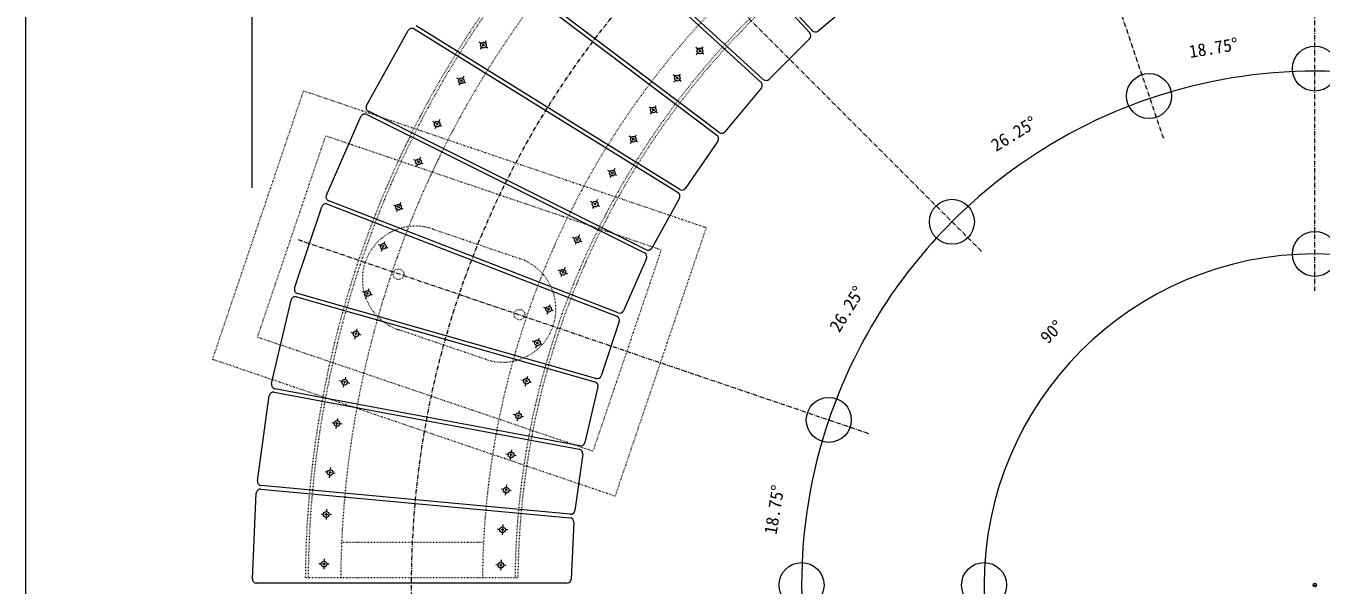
# Model space of a CAD drawing. Units: millimetres, scale not verified. Extents: x -2925 to 2925, y -2062 to 2062.
# Drawn here: x -2925 to -1097, y 144 to 932 of the extents above; entities that cross this region are included whole.
import ezdxf
from ezdxf.enums import TextEntityAlignment as Align

# ---------------------------------------------------------------- set-up
doc = ezdxf.new("R2010")
doc.units = ezdxf.units.MM
doc.header["$LTSCALE"] = 10
doc.header["$PDMODE"] = 32
doc.header["$PDSIZE"] = 5
doc.linetypes.add('USER5', pattern=[0.208282, 0.069427, -0.138855])
doc.linetypes.add('USER6', pattern=[1.041641, 0.625, -0.208282, 0.069427, -0.138931])
doc.layers.add('0-1_IMPORTED', color=30, linetype='Continuous', lineweight=18)
doc.styles.add('ＭＳ ゴシック', font='')
doc.styles.get('ＭＳ ゴシック').set_extended_font_data('MS Gothic')

msp = doc.modelspace()

# ---------------------------------------------------------------- linework, layer by layer
at = {"layer": '0-1_IMPORTED', "color": 1}
msp.add_line((-2605.66, 703.89), (-2605.66, 1904), dxfattribs=at)
at = {"layer": '0-1_IMPORTED', "color": 1, "linetype": 'USER6'}
for p, q in [((-1105.66, 558.89), (-1105.66, 1816.39)), ((-1592.74, 1578.78), (-1319.52, 773.89)), ((-2177.14, 1215.37), (-1576.1, 614.33)), ((-2540.55, 630.97), (-1735.66, 357.75))]:
    msp.add_line(p, q, dxfattribs=at)
at = {"layer": '0-1_IMPORTED'}
for p, q in [((-2113.81, 1246.07), (-1818.74, 922.4)), ((-1815.05, 925.76), (-2110.12, 1249.44)), ((-1884.17, 856.98), (-2207.84, 1152.05)), ((-2211.21, 1148.35), (-1887.53, 853.28)), ((-1946.64, 782.1), (-2296.16, 1046.05)), ((-1744.83, 976.64), (-1806.78, 925.19)), ((-1818.94, 914.11), (-1875.88, 857.17)), ((-2282.74, 907.8), (-2285.22, 909.51)), ((-2283.36, 899.36), (-2281.64, 901.84)), ((-2277.56, 904.23), (-2280.85, 906.5)), ((-2280.34, 903.72), (-2278.07, 907.01)), ((-2276.77, 908.89), (-2275.06, 911.37)), ((-2273.2, 901.22), (-2275.68, 902.93)), ((-1976.93, 899.9), (-1979.25, 901.84)), ((-1972.11, 895.87), (-1975.18, 898.44)), ((-1974.93, 895.62), (-1972.36, 898.69)), ((-1970.9, 900.44), (-1968.96, 902.75)), ((-1978.33, 891.55), (-1976.4, 893.87)), ((-1968.05, 892.47), (-1970.36, 894.4)), ((-2306.87, 861.38), (-2308.33, 858.74)), ((-2008.88, 861.44), (-2011.19, 863.37)), ((-2004.05, 857.4), (-2007.12, 859.97)), ((-2006.87, 857.15), (-2004.31, 860.22)), ((-2002.84, 861.97), (-2000.9, 864.29)), ((-2314.15, 857.06), (-2316.79, 858.52)), ((-2312.47, 851.24), (-2313.93, 848.6)), ((-2308.65, 854.02), (-2312.15, 855.96)), ((-2309.43, 856.74), (-2311.37, 853.24)), ((-2304.01, 851.46), (-2306.65, 852.92)), ((-2010.27, 853.09), (-2008.34, 855.4)), ((-1999.99, 854), (-2002.3, 855.94)), ((-1886.96, 845.01), (-1938.41, 783.06)), ((-2500.92, 693.83), (-2452.05, 804.51)), ((-2443.89, 807.46), (-2051.82, 612.23)), ((-2042.97, 816.29), (-2045.46, 818)), ((-2043.59, 807.84), (-2041.88, 810.32)), ((-2037.8, 812.72), (-2041.09, 814.99)), ((-2040.58, 812.21), (-2038.31, 815.5)), ((-2037.01, 817.38), (-2035.3, 819.86)), ((-2033.44, 809.7), (-2035.92, 811.42)), ((-2348.21, 795.91), (-2350.85, 797.37)), ((-2346.53, 790.08), (-2347.99, 787.44)), ((-2342.71, 792.87), (-2346.21, 794.8)), ((-2343.5, 795.59), (-2345.43, 792.08)), ((-2340.93, 800.23), (-2342.39, 797.59)), ((-2338.07, 790.31), (-2340.71, 791.76)), ((-2071.23, 775.04), (-2073.71, 776.75)), ((-2071.85, 766.59), (-2070.14, 769.07)), ((-2066.06, 771.47), (-2069.35, 773.74)), ((-2068.84, 770.96), (-2066.57, 774.25)), ((-2065.27, 776.13), (-2063.55, 778.61)), ((-2061.69, 768.45), (-2064.18, 770.17)), ((-2374.8, 742.51), (-2377.56, 743.72)), ((-2372.59, 736.87), (-2373.8, 734.11)), ((-2369.04, 740), (-2372.7, 741.6)), ((-2370.07, 742.63), (-2371.67, 738.96)), ((-2367.95, 747.49), (-2369.16, 744.72)), ((-2364.18, 737.87), (-2366.95, 739.08)), ((-2101.03, 726.91), (-2103.67, 728.37)), ((-2099.35, 721.08), (-2100.81, 718.44)), ((-2095.53, 723.87), (-2099.03, 725.8)), ((-2096.31, 726.59), (-2098.25, 723.08)), ((-2093.75, 731.23), (-2095.21, 728.59)), ((-2090.89, 721.3), (-2093.53, 722.76)), ((-2545.71, 562.75), (-2507.26, 677.46)), ((-2499.41, 681.15), (-2091, 522.93)), ((-2089.19, 527.59), (-2497.6, 685.81)), ((-2403.07, 678.48), (-2405.84, 679.69)), ((-2397.31, 675.96), (-2400.98, 677.56)), ((-2398.35, 678.59), (-2399.95, 674.93)), ((-2396.22, 683.45), (-2397.43, 680.69)), ((-2125.36, 683.23), (-2128, 684.68)), ((-2123.68, 677.4), (-2125.14, 674.76)), ((-2119.86, 680.19), (-2123.36, 682.12)), ((-2120.64, 682.9), (-2122.58, 679.4)), ((-2118.08, 687.55), (-2119.54, 684.91)), ((-2115.22, 677.62), (-2117.86, 679.08)), ((-2002.49, 689.51), (-2002.49, 689.51)), ((-2400.86, 672.83), (-2402.07, 670.07)), ((-2392.46, 673.84), (-2395.22, 675.04)), ((-2424.61, 622.89), (-2427.47, 623.86)), ((-2418.66, 620.87), (-2422.44, 622.15)), ((-2421.19, 619.62), (-2419.91, 623.4)), ((-2419.17, 625.57), (-2418.21, 628.43)), ((-2150.58, 632.58), (-2153.34, 633.79)), ((-2148.37, 626.93), (-2149.58, 624.17)), ((-2144.82, 630.06), (-2148.48, 631.66)), ((-2145.85, 632.69), (-2147.45, 629.03)), ((-2143.73, 637.55), (-2144.93, 634.79)), ((-2139.96, 627.94), (-2142.72, 629.14)), ((-2422.9, 614.6), (-2421.93, 617.45)), ((-2413.64, 619.17), (-2416.49, 620.13)), ((-2049.01, 604.43), (-2081.53, 530.76)), ((-2170.77, 586.84), (-2173.54, 588.05)), ((-2165.02, 584.32), (-2168.68, 585.92)), ((-2166.05, 586.95), (-2167.65, 583.29)), ((-2163.92, 591.81), (-2165.13, 589.05)), ((-2168.56, 581.2), (-2169.77, 578.43)), ((-2160.16, 582.2), (-2162.92, 583.4)), ((-2120.4, 435.21), (-2541.67, 555.07)), ((-2446.86, 556.52), (-2449.71, 557.48)), ((-2445.14, 548.22), (-2444.17, 551.08)), ((-2440.9, 554.5), (-2444.69, 555.78)), ((-2443.44, 553.25), (-2442.15, 557.03)), ((-2441.42, 559.2), (-2440.45, 562.05)), ((-2435.88, 552.79), (-2438.74, 553.76)), ((-2191.2, 534.11), (-2194.06, 535.08)), ((-2185.25, 532.09), (-2189.04, 533.38)), ((-2187.79, 530.84), (-2186.5, 534.63)), ((-2185.77, 536.79), (-2184.8, 539.65)), ((-2180.23, 530.39), (-2183.08, 531.36)), ((-2189.49, 525.82), (-2188.52, 528.67)), ((-2087.48, 515.43), (-2113.07, 439.07)), ((-2463.18, 499.15), (-2466.11, 499.85)), ((-2457.07, 497.68), (-2460.96, 498.61)), ((-2460.71, 491.05), (-2460.01, 493.98)), ((-2459.48, 496.2), (-2458.55, 500.09)), ((-2458.01, 502.32), (-2457.31, 505.25)), ((-2451.91, 496.45), (-2454.84, 497.15)), ((-2207.09, 486.7), (-2209.95, 487.67)), ((-2205.38, 478.41), (-2204.41, 481.27)), ((-2201.14, 484.68), (-2204.93, 485.97)), ((-2203.67, 483.43), (-2202.39, 487.22)), ((-2201.66, 489.38), (-2200.69, 492.24)), ((-2196.12, 482.98), (-2198.97, 483.95)), ((-2479.21, 431.01), (-2482.14, 431.71)), ((-2473.09, 429.54), (-2476.98, 430.47)), ((-2476.74, 422.91), (-2476.03, 425.84)), ((-2475.5, 428.06), (-2474.57, 431.95)), ((-2474.04, 434.18), (-2473.34, 437.11)), ((-2467.94, 428.31), (-2470.87, 429.01)), ((-2222.58, 432.28), (-2225.51, 432.98)), ((-2216.46, 430.82), (-2220.35, 431.75)), ((-2220.11, 424.19), (-2219.4, 427.12)), ((-2218.87, 429.34), (-2217.94, 433.23)), ((-2217.41, 435.46), (-2216.71, 438.39)), ((-2211.31, 429.59), (-2214.24, 430.29)), ((-2117.57, 423.25), (-2136.01, 344.86)), ((-2117.57, 423.25), (-2117.57, 423.25)), ((-2598.16, 291), (-2581.44, 410.83)), ((-2234.02, 383.61), (-2236.96, 384.31)), ((-2230.32, 380.67), (-2229.39, 384.56)), ((-2228.86, 386.78), (-2228.16, 389.72)), ((-2490.17, 372.37), (-2493.15, 372.8)), ((-2483.95, 371.48), (-2487.9, 372.05)), ((-2486.96, 364.54), (-2486.53, 367.52)), ((-2486.21, 369.79), (-2485.64, 373.75)), ((-2485.32, 376.01), (-2484.89, 379)), ((-2478.7, 370.73), (-2481.68, 371.16)), ((-2227.91, 382.15), (-2231.8, 383.08)), ((-2231.55, 375.51), (-2230.85, 378.45)), ((-2222.75, 380.92), (-2225.69, 381.62)), ((-2240.46, 325.41), (-2239.9, 329.37)), ((-2239.57, 331.63), (-2239.14, 334.62)), ((-2244.42, 328), (-2247.41, 328.42)), ((-2238.2, 327.11), (-2242.16, 327.67)), ((-2241.21, 320.16), (-2240.79, 323.15)), ((-2232.95, 326.36), (-2235.94, 326.78)), ((-2139.03, 328.69), (-2150.15, 248.93)), ((-2139.03, 328.69), (-2139.03, 328.69)), ((-2499.84, 303.05), (-2502.82, 303.47)), ((-2493.62, 302.15), (-2497.58, 302.72)), ((-2496.63, 295.21), (-2496.2, 298.2)), ((-2495.88, 300.46), (-2495.31, 304.42)), ((-2494.99, 306.68), (-2494.56, 309.67)), ((-2488.37, 301.4), (-2491.35, 301.83)), ((-2593.23, 279.22), (-2157.11, 238.81)), ((-2156.65, 243.79), (-2592.77, 284.2)), ((-2251.33, 278.48), (-2254.31, 278.9)), ((-2245.11, 277.59), (-2249.07, 278.15)), ((-2247.37, 275.89), (-2246.8, 279.85)), ((-2246.48, 282.11), (-2246.05, 285.1)), ((-2239.86, 276.83), (-2242.84, 277.26)), ((-2248.12, 270.64), (-2247.69, 273.63)), ((-2505.35, 243.62), (-2508.36, 243.75)), ((-2499.06, 243.36), (-2503.06, 243.53)), ((-2501.25, 239.16), (-2501.37, 236.15)), ((-2500.98, 245.44), (-2501.15, 241.44)), ((-2500.75, 250.74), (-2500.88, 247.72)), ((-2493.77, 243.13), (-2496.78, 243.26)), ((-2256.55, 222.11), (-2259.57, 222.24)), ((-2250.27, 221.84), (-2254.27, 222.01)), ((-2252.19, 223.93), (-2252.36, 219.93)), ((-2251.96, 229.22), (-2252.09, 226.21)), ((-2244.98, 221.62), (-2247.99, 221.75)), ((-2252.45, 217.65), (-2252.58, 214.63)), ((-2508.58, 173.7), (-2511.59, 173.83)), ((-2502.3, 173.43), (-2506.29, 173.6)), ((-2504.48, 169.23), (-2504.61, 166.22)), ((-2504.21, 175.51), (-2504.38, 171.52)), ((-2503.98, 180.81), (-2504.11, 177.8)), ((-2497, 173.2), (-2500.01, 173.33)), ((-2258.86, 172.16), (-2261.87, 172.29)), ((-2252.58, 171.9), (-2256.58, 172.07)), ((-2254.76, 167.7), (-2254.89, 164.69)), ((-2254.49, 173.98), (-2254.66, 169.98)), ((-2254.27, 179.28), (-2254.4, 176.26)), ((-2247.28, 171.67), (-2250.3, 171.8))]:
    msp.add_line(p, q, dxfattribs=at)
at = {"layer": '0-1_IMPORTED', "linetype": 'USER5'}
for p, q in [((-2350.98, 646.04), (-2227.88, 604.26)), ((-2276.1, 462.22), (-2399.2, 504)), ((-2280.62, 203.88), (-2480.62, 203.88)), ((-2480.62, 153.87), (-2530.66, 153.89)), ((-2280.62, 153.88), (-2480.62, 153.88)), ((-2230.66, 153.89), (-2280.62, 153.88))]:
    msp.add_line(p, q, dxfattribs=at)
at = {"layer": '0-1_IMPORTED'}
msp.add_lwpolyline([(-2925, 2062.5), (2925, 2062.5), (2925, -2062.5), (-2925, -2062.5)], close=True, dxfattribs=at)
for points in [[(-2299.17, 1042.06), (-2299.17, 1042.06), (-1949.65, 778.11)], [(-2001.94, 701.78), (-2001.94, 701.78), (-2374.32, 932.35)], [(-2444.23, 820.22), (-2385.36, 925.92), (-2385.36, 925.92)], [(-2376.96, 928.1), (-2376.96, 928.1), (-2004.57, 697.53), (-2004.57, 697.53)], [(-2049.59, 616.7), (-2049.59, 616.7), (-2441.66, 811.93)], [(-1948.32, 769.93), (-1993.83, 703.49), (-1993.83, 703.49)], [(-2002.49, 689.51), (-2041.68, 619.16), (-2041.68, 619.16)], [(-2543.04, 550.26), (-2121.77, 430.4), (-2121.77, 430.4)], [(-2578.22, 428.09), (-2578.22, 428.09), (-2550.52, 545.86)], [(-2142.95, 340.34), (-2573.48, 420.82), (-2573.48, 420.82)], [(-2574.4, 415.9), (-2143.87, 335.42), (-2143.87, 335.42)], [(-2605.37, 152.67), (-2605.37, 152.67), (-2599.78, 273.53)], [(-2151.67, 232.56), (-2155.39, 152.11), (-2155.39, 152.11)], [(-2161.38, 146.39), (-2161.38, 146.39), (-2599.37, 146.39), (-2599.37, 146.39)]]:
    msp.add_lwpolyline(points, dxfattribs=at)
at = {"layer": '0-1_IMPORTED', "linetype": 'USER5'}
for points in [[(-1964.85, 648.03), (-2093.43, 269.26), (-2661.58, 462.12), (-2533.01, 840.9)], [(-2028.27, 616.76), (-2124.7, 332.68), (-2598.17, 493.4), (-2501.73, 777.48)]]:
    msp.add_lwpolyline(points, close=True, dxfattribs=at)
at = {"layer": '0-1_IMPORTED', "color": 1, "linetype": 'USER6'}
msp.add_circle((-1105.66, 143.89), 1275, dxfattribs=at)
at = {"layer": '0-1_IMPORTED'}
for centre in [(-2279.21, 905.37), (-1973.65, 897.15), (-2005.59, 858.69), (-2310.4, 854.99), (-2039.45, 813.85), (-2344.46, 793.84), (-2067.7, 772.6), (-2370.87, 740.8), (-2097.28, 724.83), (-2399.15, 676.76), (-2121.61, 681.15), (-2420.55, 621.51), (-2146.65, 630.86), (-2166.85, 585.12), (-2442.8, 555.14), (-2187.14, 532.73), (-2459.01, 498.15), (-2203.03, 485.33), (-2475.04, 430.01), (-2218.41, 431.29), (-2229.86, 382.62), (-2485.93, 371.77), (-2240.18, 327.39), (-2495.6, 302.44), (-2247.09, 277.87), (-2501.06, 243.44), (-2252.27, 221.93), (-2504.3, 173.52), (-2254.58, 171.98)]:
    msp.add_circle(centre, 4, dxfattribs=at)
at = {"layer": '0-1_IMPORTED', "color": 1}
for centre in [(-1105.66, 872.18), (-1339.76, 833.53), (-1617.96, 656.19), (-1105.66, 610.83), (-1791.72, 376.78), (-1830.17, 143.89), (-1572.6, 143.89)]:
    msp.add_circle(centre, 31.75, dxfattribs=at)
at = {"layer": '0-1_IMPORTED', "linetype": 'USER5'}
for centre in [(-2399.08, 582.11), (-2228.32, 525.2)]:
    msp.add_circle(centre, 7.5, dxfattribs=at)
for centre, radius, start, end in [((-1105.66, 143.89), 1425, 90.40207, 179.59793), ((-1105.66, 143.89), 1421, 90.40207, 179.59793), ((-1105.66, 143.89), 1375, 90.41699, 179.58392), ((-1105.66, 143.89), 1175, 90.48761, 179.51281), ((-1105.66, 143.89), 1129, 90.50928, 179.49072), ((-1105.66, 143.89), 1125, 90.50928, 179.49072), ((-2375.09, 575.02), 75, 71.24998, 161.25013), ((-2251.99, 533.24), 75, 341.24988, 71.25003), ((-2375.09, 575.02), 75, 161.25017, 251.24979), ((-2251.99, 533.24), 75, 251.25005, 341.2501)]:
    msp.add_arc(centre, radius, start, end, dxfattribs=at)
at = {"layer": '0-1_IMPORTED'}
for centre, start, end in [((-2380.11, 923), 58.2345, 150.8819), ((-1823.18, 918.35), 315, 42.35315), ((-1810.62, 929.81), 222.3528, 309.7064), ((-1891.58, 848.85), 320.29444, 47.64774), ((-1880.12, 861.41), 227.6472, 314.99969), ((-2446.57, 802.09), 63.52874, 156.17645), ((-2438.99, 817.3), 150.88269, 243.52904), ((-1953.27, 773.32), 325.58846, 52.94109), ((-1943.02, 786.89), 232.94088, 320.29412), ((-2007.73, 692.43), 330.88206, 58.23473), ((-1998.78, 706.88), 238.23558, 325.5879), ((-2501.58, 675.56), 68.82338, 161.471), ((-2495.43, 691.41), 156.17703, 248.82311), ((-2054.49, 606.86), 336.17592, 63.52956), ((-2046.92, 622.08), 243.52932, 330.88158), ((-2544.68, 544.49), 74.1171, 166.76472), ((-2540.02, 560.84), 161.47105, 254.11736), ((-2087.02, 533.19), 248.82298, 336.177), ((-2093.16, 517.34), 341.47081, 68.82487), ((-2118.76, 440.98), 254.1178, 341.47064), ((-2572.38, 426.71), 166.76454, 259.41126), ((-2123.41, 424.63), 346.76423, 74.11683), ((-2575.5, 410), 79.41126, 172.05901), ((-2144.97, 329.52), 352.05885, 79.41186), ((-2141.85, 346.23), 259.41088, 346.76462), ((-2593.78, 273.25), 84.70585, 177.353), ((-2592.22, 290.18), 172.05932, 264.70623), ((-2157.67, 232.84), 357.3528, 84.70621), ((-2156.1, 249.76), 264.70498, 352.05877), ((-2599.37, 152.39), 177.35301, 270), ((-2161.38, 152.39), 270, 357.3528)]:
    msp.add_arc(centre, 6, start, end, dxfattribs=at)
at = {"layer": '0-1_IMPORTED', "color": 1}
for centre, radius, start, end in [((-1104.16, 140.42), 728.29, 90, 108.75), ((-1105.66, 140.43), 728.29, 71.25, 90), ((-1105.66, 143.89), 724.51, 108.75, 135), ((-1105.66, 143.89), 724.51, 135, 161.25), ((-1105.66, 143.89), 466.94, 90, 180), ((-1105.66, 143.89), 466.94, 0, 90), ((-1105.66, 143.89), 724.51, 161.25, 180), ((-1105.66, 143.89), 724.51, 180, 198.75), ((-1105.66, 143.89), 466.94, 180, 270)]:
    msp.add_arc(centre, radius, start, end, dxfattribs=at)
at = {"layer": '0-1_IMPORTED'}
msp.add_point((-1105.66, 143.89), dxfattribs=at)

# ---------------------------------------------------------------- texts
at = {"layer": '0-1_IMPORTED', "color": 7, "style": 'ＭＳ ゴシック'}
for s, rotation, p in [('18.75°', 9.375, (-1280.87, 881.76)), ('26.25°', 31.483, (-1552.93, 749.93)), ('26.25°', 58.125, (-1772.43, 496.03)), ('90°', 45, (-1478.88, 479.14)), ('18.75°', 80.625, (-1860.36, 213.36))]:
    msp.add_text(s, height=17.91, rotation=rotation, dxfattribs=at).set_placement(p, align=Align.BOTTOM_LEFT)

doc.saveas('drawing.dxf')
